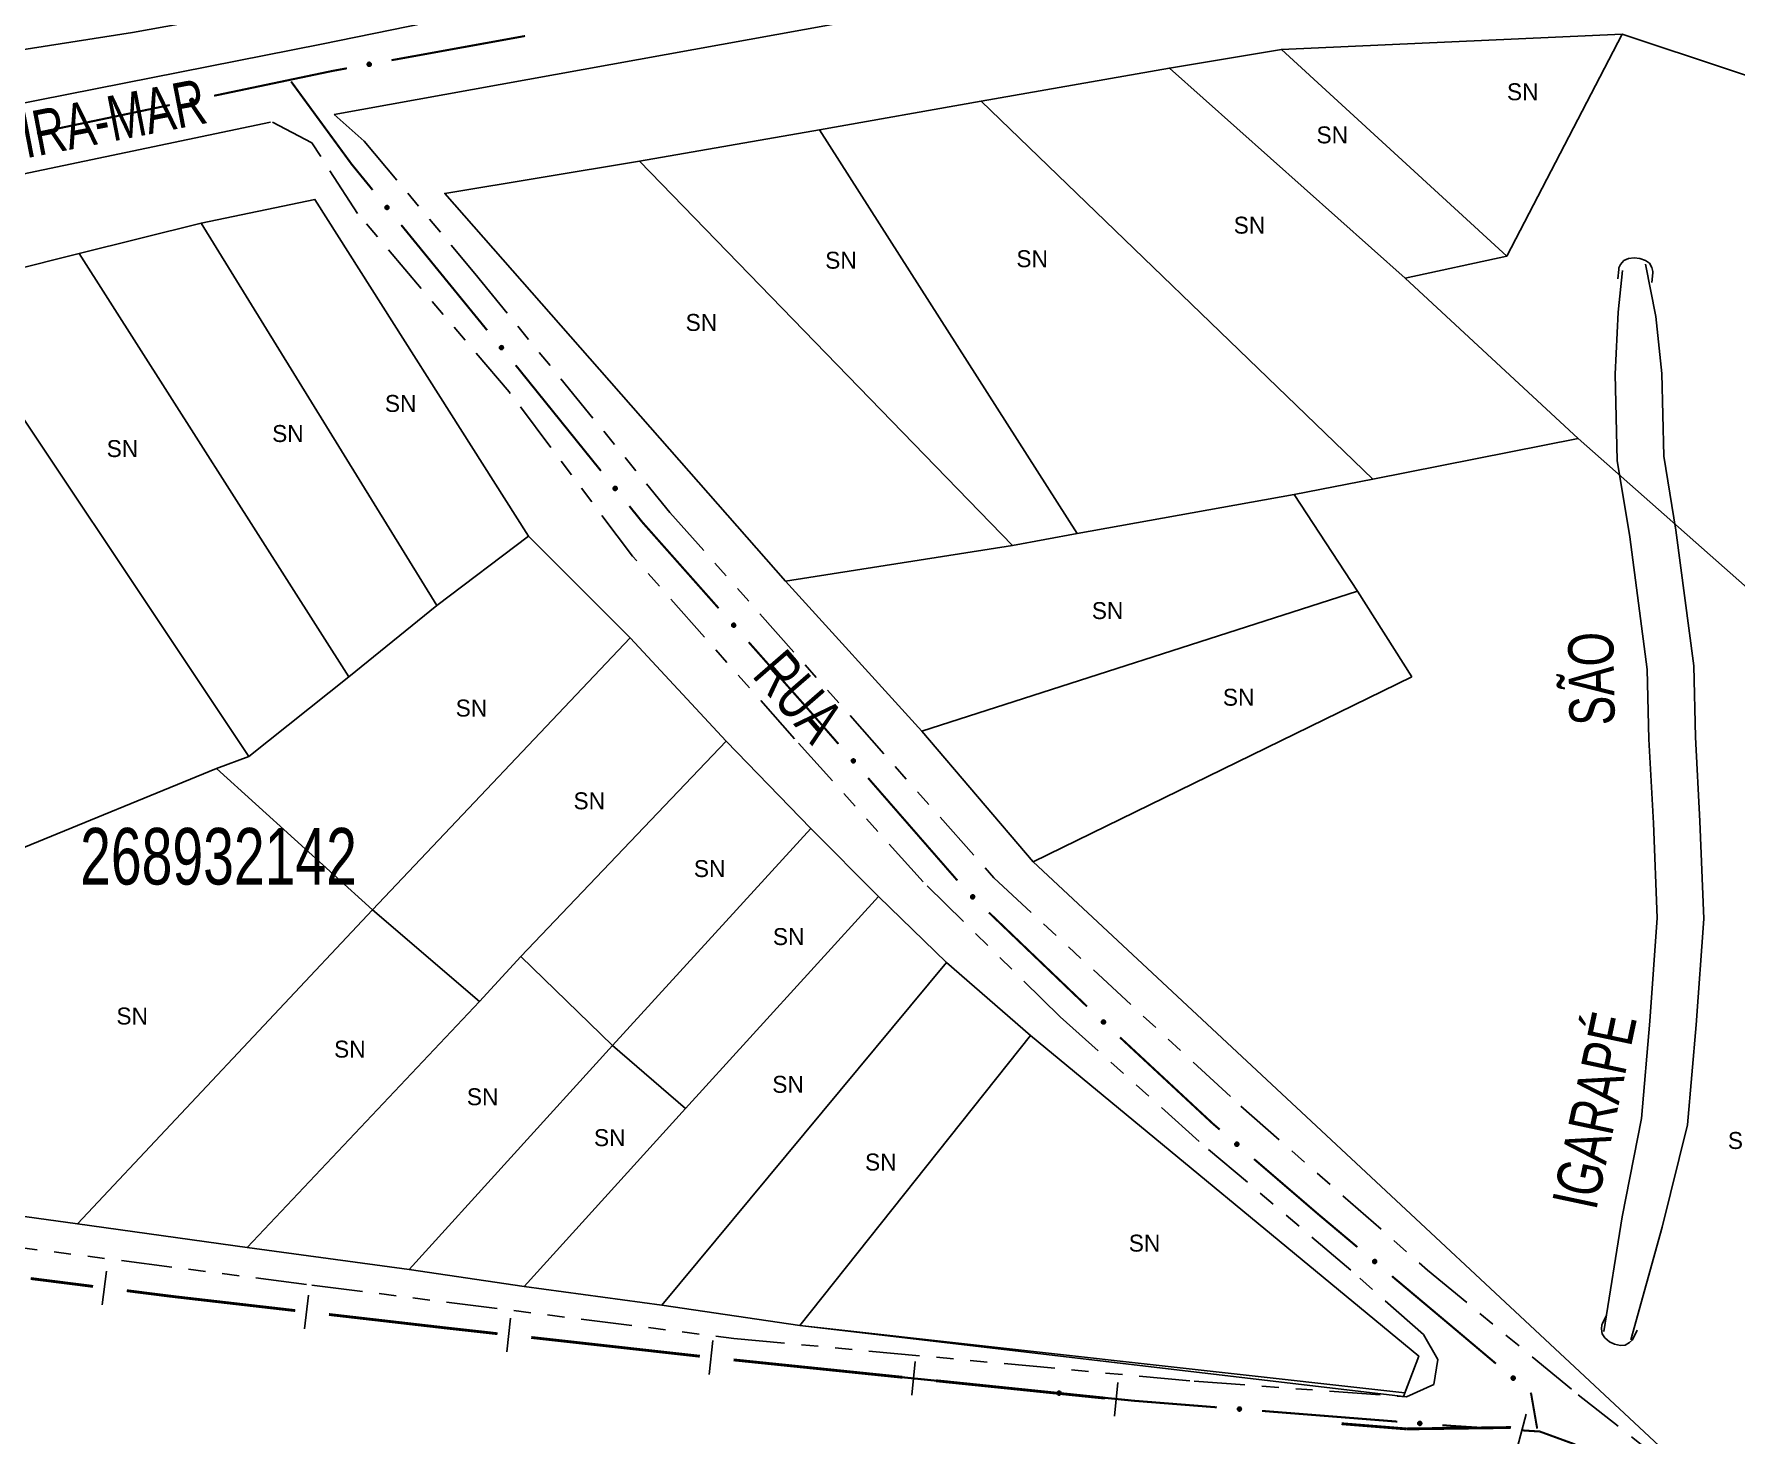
# Model space of a CAD drawing. Extents: x 207981 to 210201, y 4876477 to 4878908.
# Drawn here: x 208353.4 to 208503.9, y 4877420 to 4877543.8 of the extents above; entities that cross this region are included whole.
import ezdxf
from ezdxf.enums import TextEntityAlignment as Align

# ---------------------------------------------------------------- set-up
doc = ezdxf.new("R2010")
doc.units = 0
doc.header["$LTSCALE"] = 1.5
doc.header["$MEASUREMENT"] = 0
doc.linetypes.add('TRACO_25', pattern=[8, 3, -1, 1, -1, 1, -1])
for name, color, linetype in [('CD_MALHA_LOTES', 7, 'CONTINUOUS'), ('CD_TXT_QUADRA', 255, 'CONTINUOUS'), ('HD-CURSO-PERENE', 170, 'CONTINUOUS'), ('HD-TXT-PERENE', 170, 'CONTINUOUS'), ('LM-LIM-SETORES-BAIRROS', 250, 'CONTINUOUS'), ('RU-QUADRA', 210, 'CONTINUOUS'), ('SV-EIXO-RUA-N-PAV', 6, 'CONTINUOUS'), ('SV-EIXO-RUA-PAV', 20, 'CONTINUOUS'), ('SV-PONTE-BUEIRO', 251, 'CONTINUOUS'), ('SV-RUA-NAO-PAV', 7, 'CONTINUOUS'), ('SV-RUA-PAVIM', 7, 'CONTINUOUS'), ('SV-TXT-RUA-N-PAV', 7, 'CONTINUOUS'), ('SV-TXT-RUA-PAV', 7, 'CONTINUOUS'), ('Th_NmrPort', 1, 'CONTINUOUS')]:
    doc.layers.add(name, color=color, linetype=linetype)
doc.styles.add('ARIAL', font='ARIAL.SHX')

# ---------------------------------------------------------------- blocks, each defined once
blk = doc.blocks.new('COD119', base_point=(208492.955786, 4877428.114273))
at = {"layer": 'SV-PONTE-BUEIRO'}
blk.add_lwpolyline([(208491.445786, 4877426.114273), (208491.445786, 4877426.947607), (208491.445786, 4877427.072607), (208491.57162, 4877427.40594), (208491.823286, 4877427.78094), (208492.200786, 4877427.989273), (208492.70412, 4877428.114273), (208493.207453, 4877428.114273), (208493.710786, 4877427.989273), (208494.088286, 4877427.78094), (208494.339953, 4877427.40594), (208494.465786, 4877427.072607), (208494.465786, 4877426.947607), (208494.465786, 4877426.114273)], dxfattribs=at)

msp = doc.modelspace()

# ---------------------------------------------------------------- linework, layer by layer
at = {"layer": 'CD_MALHA_LOTES', "linetype": 'Continuous', "flags": 128}
for points in [[(208362.15, 4877543.97), (208346.86, 4877541.57)], [(208463.72, 4877542.47), (208493.85, 4877543.82)], [(208483.66, 4877524.18), (208493.85, 4877543.82)], [(208493.85, 4877543.82), (208513.26, 4877537.37), (208529.15, 4877530.03), (208541.75, 4877523.73), (208550.59, 4877518.18), (208569.71, 4877500.57)], [(208453.82, 4877540.82), (208463.72, 4877542.47)], [(208483.66, 4877524.18), (208463.72, 4877542.47)], [(208437.18, 4877537.9), (208453.82, 4877540.82)], [(208474.66, 4877522.23), (208453.82, 4877540.82)], [(208422.87, 4877535.35), (208437.18, 4877537.9)], [(208471.81, 4877504.47), (208437.18, 4877537.9)], [(208406.98, 4877532.58), (208422.87, 4877535.35)], [(208445.65, 4877499.67), (208422.87, 4877535.35)], [(208389.74, 4877529.73), (208406.98, 4877532.58)], [(208439.96, 4877498.62), (208406.98, 4877532.58)], [(208419.87, 4877495.47), (208389.74, 4877529.73)], [(208368.22, 4877527.1), (208378.27, 4877529.2)], [(208378.27, 4877529.2), (208397.16, 4877499.45)], [(208357.43, 4877524.41), (208368.22, 4877527.1)], [(208389.06, 4877493.3), (208368.22, 4877527.1)], [(208344.84, 4877521.26), (208357.43, 4877524.41)], [(208381.27, 4877487), (208357.43, 4877524.41)], [(208474.66, 4877522.23), (208483.66, 4877524.18)], [(208489.95, 4877508.07), (208474.66, 4877522.23)], [(208372.42, 4877479.96), (208344.84, 4877521.26)], [(208471.81, 4877504.47), (208489.95, 4877508.07)], [(208536.88, 4877466.62), (208489.95, 4877508.07)], [(208464.84, 4877503.12), (208471.81, 4877504.47)], [(208464.84, 4877503.12), (208445.65, 4877499.67)], [(208470.46, 4877494.57), (208464.84, 4877503.12)], [(208389.06, 4877493.3), (208397.16, 4877499.45)], [(208397.16, 4877499.45), (208406.15, 4877490.45)], [(208439.96, 4877498.62), (208445.65, 4877499.67)], [(208419.87, 4877495.47), (208439.96, 4877498.62)], [(208431.94, 4877482.21), (208419.87, 4877495.47)], [(208431.94, 4877482.21), (208470.46, 4877494.57)], [(208475.26, 4877487), (208470.46, 4877494.57)], [(208381.27, 4877487), (208389.06, 4877493.3)], [(208383.37, 4877466.39), (208406.15, 4877490.45)], [(208406.15, 4877490.45), (208414.62, 4877481.31)], [(208372.42, 4877479.96), (208381.27, 4877487)], [(208441.76, 4877470.66), (208475.26, 4877487)], [(208396.48, 4877462.27), (208414.62, 4877481.31)], [(208414.62, 4877481.31), (208422.12, 4877473.59)], [(208441.76, 4877470.66), (208431.94, 4877482.21)], [(208369.57, 4877478.91), (208372.42, 4877479.96)], [(208369.57, 4877478.91), (208352.03, 4877471.71)], [(208383.37, 4877466.39), (208369.57, 4877478.91)], [(208404.58, 4877454.4), (208422.12, 4877473.59)], [(208422.12, 4877473.59), (208428.11, 4877467.59)], [(208502.85, 4877413.7), (208441.76, 4877470.66)], [(208357.28, 4877438.66), (208383.37, 4877466.39)], [(208392.81, 4877458.3), (208383.37, 4877466.39)], [(208428.11, 4877467.59), (208411.02, 4877448.85)], [(208428.11, 4877467.59), (208434.11, 4877461.74)], [(208396.48, 4877462.27), (208392.81, 4877458.3)], [(208404.58, 4877454.4), (208396.48, 4877462.27)], [(208408.93, 4877431.46), (208434.11, 4877461.74)], [(208434.11, 4877461.74), (208441.53, 4877455.3)], [(208392.81, 4877458.3), (208372.27, 4877436.56)], [(208386.59, 4877434.61), (208404.58, 4877454.4)], [(208411.02, 4877448.85), (208404.58, 4877454.4)], [(208421.14, 4877429.66), (208441.53, 4877455.3)], [(208441.53, 4877455.3), (208475.86, 4877426.96)], [(208396.78, 4877433.11), (208411.02, 4877448.85)], [(208357.28, 4877438.66), (208298.59, 4877446.75)], [(208372.27, 4877436.56), (208357.28, 4877438.66)], [(208386.59, 4877434.61), (208372.27, 4877436.56)], [(208396.78, 4877433.11), (208386.59, 4877434.61)], [(208408.93, 4877431.46), (208396.78, 4877433.11)], [(208421.14, 4877429.66), (208408.93, 4877431.46)], [(208474.623098, 4877423.699984), (208421.14, 4877429.66)], [(208475.86, 4877426.96), (208474.623098, 4877423.699984)]]:
    msp.add_lwpolyline(points, dxfattribs=at)
at = {"layer": 'HD-CURSO-PERENE', "linetype": 'Continuous'}
for points in [[(208494.615714, 4877428.390928, 2.361965), (208497.382261, 4877438.350496, 2.361965), (208499.6301, 4877447.387181, 2.361965), (208500.395667, 4877456.227282, 2.361965), (208501.05735, 4877465.617426, 2.361965), (208500.722988, 4877474.250774, 2.361965), (208500.321922, 4877481.657259, 2.361965), (208500.17868, 4877487.963955, 2.361965), (208498.59477, 4877499.968944, 2.361965), (208497.523726, 4877506.520444, 2.361965), (208497.348781, 4877513.803119, 2.361965), (208496.828952, 4877518.857006, 2.361965), (208495.906769, 4877523.467918, 2.361965)], [(208492.218041, 4877429.128674, 2.361965), (208493.862415, 4877439.272866, 2.361965), (208495.552843, 4877447.958844, 2.361965), (208496.296778, 4877456.549162, 2.361965), (208496.94037, 4877465.682561, 2.361965), (208496.615916, 4877474.060053, 2.361965), (208496.213071, 4877481.499388, 2.361965), (208496.073433, 4877487.647454, 2.361965), (208494.527019, 4877499.368246, 2.361965), (208493.420361, 4877506.137593, 2.361965), (208493.237357, 4877513.755749, 2.361965), (208493.509096, 4877519.225879, 2.361965), (208493.877969, 4877522.914608, 2.361965)]]:
    msp.add_polyline3d(points, dxfattribs=at)
at = {"layer": 'LM-LIM-SETORES-BAIRROS', "const_width": 0.25}
for points in [[(208353.140173, 4877433.81105), (208358.656281, 4877433.113038)], [(208361.632547, 4877432.736419), (208365.600902, 4877432.234261)], [(208365.600902, 4877432.234261), (208365.685624, 4877432.223541)], [(208365.685624, 4877432.223541), (208376.528605, 4877430.975219)], [(208379.508919, 4877430.632104), (208389.443299, 4877429.488386)], [(208389.443299, 4877429.488386), (208389.893769, 4877429.436526)], [(208389.893769, 4877429.436526), (208394.412392, 4877428.933334)], [(208397.393962, 4877428.601308), (208412.301811, 4877426.941178)], [(208415.284338, 4877426.618078), (208430.205484, 4877425.082042)], [(208433.189713, 4877424.774834), (208448.110859, 4877423.238798)], [(208469.036579, 4877420.975715), (208474.020656, 4877420.576997)], [(208474.020656, 4877420.576997), (208474.785072, 4877420.515846)], [(208474.785072, 4877420.515846), (208483.017462, 4877420.627102)], [(208483.017462, 4877420.627102), (208483.979885, 4877420.640101)], [(208483.979885, 4877420.640101), (208484.016109, 4877420.630441)]]:
    msp.add_lwpolyline(points, dxfattribs=at)
at = {"layer": 'LM-LIM-SETORES-BAIRROS'}
for points in [[(208359.460061, 4877431.499365), (208359.836679, 4877434.475631)], [(208377.350485, 4877429.37069), (208377.6936, 4877432.351004)], [(208395.240236, 4877427.331874), (208395.572262, 4877430.313444)], [(208413.129655, 4877425.339718), (208413.461681, 4877428.321287)], [(208431.046623, 4877423.487525), (208431.35383, 4877426.471754)], [(208448.951998, 4877421.644281), (208449.259205, 4877424.62851)], [(208484.595849, 4877418.923426), (208485.368838, 4877421.822131)]]:
    msp.add_lwpolyline(points, dxfattribs=at)
at = {"layer": 'RU-QUADRA', "linetype": 'Continuous', "flags": 128}
msp.add_lwpolyline([(208404.2, 4877551.09), (208351.43, 4877596.36), (208342.29, 4877591.27), (208332.02, 4877585.42), (208321.08, 4877579.57), (208308.49, 4877573.73), (208299.49, 4877569.08), (208289.07, 4877564.06), (208276.78, 4877558.36), (208265.54, 4877552.21), (208254.14, 4877546.07), (208230.91, 4877534.08), (208251.29, 4877515.49), (208270.93, 4877526.88), (208287.12, 4877531.23), (208302.11, 4877533.93), (208323.1, 4877537.52), (208335.77, 4877539.62), (208346.86, 4877541.57), (208362.15, 4877543.97), (208377.52, 4877546.74), (208391.01, 4877548.92)], close=True, dxfattribs=at)
for points in [[(208502.85, 4877413.7), (208441.76, 4877470.66), (208431.94, 4877482.21), (208419.87, 4877495.47), (208389.74, 4877529.73), (208406.98, 4877532.58), (208422.87, 4877535.35), (208437.18, 4877537.9), (208453.82, 4877540.82), (208463.72, 4877542.47), (208493.85, 4877543.82), (208513.26, 4877537.37), (208529.15, 4877530.03), (208541.75, 4877523.73), (208550.59, 4877518.18), (208569.71, 4877500.57), (208583.35, 4877488.35), (208600.74, 4877472.61), (208611.38, 4877462.64), (208624.65, 4877450.65), (208644.59, 4877432.74), (208655.68, 4877422.24), (208661.75, 4877416.84)], [(208344.84, 4877521.26), (208357.43, 4877524.41), (208368.22, 4877527.1), (208378.27, 4877529.2), (208397.16, 4877499.45), (208406.15, 4877490.45), (208414.62, 4877481.31), (208422.12, 4877473.59), (208428.11, 4877467.59), (208434.11, 4877461.74), (208441.53, 4877455.3), (208475.86, 4877426.96), (208474.51, 4877423.37), (208421.14, 4877429.66), (208408.93, 4877431.46), (208396.78, 4877433.11), (208386.59, 4877434.61), (208372.27, 4877436.56), (208357.28, 4877438.66), (208298.59, 4877446.75)]]:
    msp.add_lwpolyline(points, dxfattribs=at)
at = {"layer": 'SV-EIXO-RUA-N-PAV', "const_width": 0.18}
for points in [[(208376.159428, 4877539.627154), (208381.477078, 4877532.366121)], [(208381.477078, 4877532.366121), (208381.511797, 4877532.318714)], [(208381.511797, 4877532.318714), (208383.371767, 4877530.04025)], [(208385.901273, 4877526.941605), (208393.489791, 4877517.64567)], [(208396.019297, 4877514.547026), (208396.068571, 4877514.486665)], [(208396.068571, 4877514.486665), (208403.555868, 4877505.208928)], [(208406.067945, 4877502.096137), (208406.695964, 4877501.317939)], [(208406.695964, 4877501.317939), (208407.228765, 4877500.657729)], [(208407.228765, 4877500.657729), (208413.964526, 4877493.062674)], [(208416.61859, 4877490.070026), (208421.926718, 4877484.084729)], [(208421.926718, 4877484.084729), (208421.967499, 4877484.038745)], [(208421.967499, 4877484.038745), (208424.554667, 4877481.069126)], [(208427.182209, 4877478.053165), (208435.064835, 4877469.005281)], [(208437.869122, 4877466.15795), (208446.536818, 4877457.859091)], [(208449.45572, 4877455.124258), (208457.513072, 4877447.635661)], [(208457.513072, 4877447.635661), (208457.631597, 4877447.525502)], [(208457.631597, 4877447.525502), (208458.267421, 4877446.979345)], [(208461.3017, 4877444.372978), (208466.611688, 4877439.811834)], [(208466.611688, 4877439.811834), (208467.0935, 4877439.39797)], [(208467.0935, 4877439.39797), (208470.436207, 4877436.591166)], [(208473.499509, 4877434.018973), (208478.860289, 4877429.517635)], [(208478.860289, 4877429.517635), (208478.860541, 4877429.517423)], [(208478.860541, 4877429.517423), (208482.682901, 4877426.294649)], [(208430.14162, 4877425.088616), (208442.080321, 4877423.877248)], [(208446.059888, 4877423.473459), (208450.039455, 4877423.069669)], [(208450.039455, 4877423.069669), (208450.666994, 4877423.005997)], [(208450.666994, 4877423.005997), (208458.013275, 4877422.424752)], [(208485.74099, 4877423.71626), (208485.793376, 4877423.672091)], [(208485.793376, 4877423.672091), (208486.295659, 4877420.783964)], [(208462.000813, 4877422.109254), (208473.963428, 4877421.162761)], [(208477.950966, 4877420.847264), (208478.782657, 4877420.781461)], [(208478.782657, 4877420.781461), (208480.944015, 4877420.64423)], [(208480.944015, 4877420.64423), (208481.530416, 4877420.607)], [(208484.908264, 4877420.392533), (208485.906254, 4877420.329168)], [(208485.906254, 4877420.329168), (208486.568533, 4877420.287119)], [(208486.295659, 4877420.783964), (208486.337128, 4877420.545519)], [(208486.568533, 4877420.287119), (208489.702285, 4877419.142094)]]:
    msp.add_lwpolyline(points, dxfattribs=at)
at = {"layer": 'SV-EIXO-RUA-N-PAV'}
for points in [[(208384.630935, 4877528.671843), (208384.67966, 4877528.667613), (208384.720672, 4877528.654013), (208384.751613, 4877528.632825), (208384.774073, 4877528.606972), (208384.794071, 4877528.577936), (208384.807775, 4877528.544212), (208384.814694, 4877528.503414), (208384.810793, 4877528.454507), (208384.7941, 4877528.41341), (208384.77495, 4877528.381964), (208384.749341, 4877528.356992), (208384.720808, 4877528.338037), (208384.685308, 4877528.324961), (208384.643894, 4877528.318353), (208384.594811, 4877528.323466), (208384.554695, 4877528.337075), (208384.525306, 4877528.358355), (208384.500364, 4877528.384259), (208384.480302, 4877528.414148), (208384.467041, 4877528.447329), (208384.460463, 4877528.489038), (208384.466152, 4877528.537416), (208384.479268, 4877528.577581), (208384.500129, 4877528.607262), (208384.526186, 4877528.631243), (208384.555065, 4877528.651656), (208384.588391, 4877528.666842), (208384.630935, 4877528.671843)], [(208394.748959, 4877516.277264), (208394.797684, 4877516.273033), (208394.838696, 4877516.259434), (208394.869637, 4877516.238246), (208394.892097, 4877516.212393), (208394.912095, 4877516.183356), (208394.925799, 4877516.149633), (208394.932718, 4877516.108835), (208394.928817, 4877516.059927), (208394.912124, 4877516.018831), (208394.892974, 4877515.987385), (208394.867365, 4877515.962413), (208394.838832, 4877515.943458), (208394.803331, 4877515.930382), (208394.761918, 4877515.923774), (208394.712834, 4877515.928887), (208394.672719, 4877515.942495), (208394.64333, 4877515.963775), (208394.618388, 4877515.98968), (208394.598326, 4877516.019569), (208394.585065, 4877516.05275), (208394.578487, 4877516.094458), (208394.584175, 4877516.142837), (208394.597292, 4877516.183002), (208394.618153, 4877516.212683), (208394.644209, 4877516.236664), (208394.673089, 4877516.257076), (208394.706415, 4877516.272263), (208394.748959, 4877516.277264)], [(208404.807337, 4877503.833477), (208404.856037, 4877503.828973), (208404.896972, 4877503.815143), (208404.927794, 4877503.793782), (208404.950108, 4877503.767803), (208404.969943, 4877503.738655), (208404.983457, 4877503.704855), (208404.990147, 4877503.664019), (208404.985972, 4877503.615134), (208404.969049, 4877503.574132), (208404.949723, 4877503.542794), (208404.923974, 4877503.517966), (208404.895335, 4877503.499172), (208404.859762, 4877503.486295), (208404.818312, 4877503.47992), (208404.769258, 4877503.485308), (208404.729219, 4877503.499141), (208404.69995, 4877503.520586), (208404.675154, 4877503.54663), (208404.65526, 4877503.576631), (208404.642185, 4877503.609886), (208404.635842, 4877503.651631), (208404.641801, 4877503.699977), (208404.655143, 4877503.740067), (208404.67617, 4877503.769631), (208404.702361, 4877503.793465), (208404.731354, 4877503.813715), (208404.764765, 4877503.828715), (208404.807337, 4877503.833477)], [(208415.278581, 4877491.746886), (208415.327439, 4877491.744651), (208415.368972, 4877491.732739), (208415.400753, 4877491.712834), (208415.424251, 4877491.687921), (208415.44542, 4877491.659726), (208415.460491, 4877491.626591), (208415.469072, 4877491.58611), (208415.467173, 4877491.537084), (208415.452174, 4877491.495339), (208415.434326, 4877491.463137), (208415.409759, 4877491.437139), (208415.382025, 4877491.417034), (208415.347089, 4877491.402517), (208415.30598, 4877491.394222), (208415.256728, 4877491.397324), (208415.21609, 4877491.409281), (208415.185856, 4877491.429342), (208415.159875, 4877491.454205), (208415.138609, 4877491.483249), (208415.124002, 4877491.51586), (208415.115725, 4877491.557265), (208415.119431, 4877491.605836), (208415.130894, 4877491.646503), (208415.150525, 4877491.677012), (208415.175579, 4877491.702038), (208415.2036, 4877491.723614), (208415.236277, 4877491.74015), (208415.278581, 4877491.746886)], [(208425.857056, 4877479.741789), (208425.905892, 4877479.739123), (208425.947318, 4877479.726845), (208425.978923, 4877479.70666), (208426.0022, 4877479.68154), (208426.023119, 4877479.65316), (208426.037897, 4877479.619893), (208426.04612, 4877479.579338), (208426.043789, 4877479.53033), (208426.028422, 4877479.488719), (208426.01029, 4877479.456676), (208425.985495, 4877479.430896), (208425.957584, 4877479.411036), (208425.922521, 4877479.396829), (208425.881341, 4877479.388896), (208425.832118, 4877479.392433), (208425.791587, 4877479.404749), (208425.761531, 4877479.425075), (208425.735771, 4877479.450167), (208425.714762, 4877479.479397), (208425.700444, 4877479.512136), (208425.692532, 4877479.553613), (208425.696667, 4877479.602149), (208425.708488, 4877479.642714), (208425.728388, 4877479.673048), (208425.753662, 4877479.697852), (208425.781872, 4877479.71918), (208425.814694, 4877479.735427), (208425.857056, 4877479.741789)], [(208436.396853, 4877467.71997), (208436.44573, 4877467.721726), (208436.488096, 4877467.71324), (208436.521395, 4877467.695992), (208436.546846, 4877467.673078), (208436.570243, 4877467.646703), (208436.587965, 4877467.614907), (208436.599818, 4877467.575261), (208436.601923, 4877467.526243), (208436.590378, 4877467.483414), (208436.575215, 4877467.449864), (208436.55285, 4877467.421949), (208436.526847, 4877467.39965), (208436.493211, 4877467.382333), (208436.452915, 4877467.370713), (208436.403575, 4877467.369789), (208436.362097, 4877467.378393), (208436.330327, 4877467.395922), (208436.302406, 4877467.418584), (208436.278843, 4877467.445797), (208436.261626, 4877467.477109), (208436.25, 4877467.517701), (208436.249733, 4877467.566412), (208436.257842, 4877467.607879), (208436.27492, 4877467.639887), (208436.297851, 4877467.666873), (208436.324019, 4877467.690661), (208436.355239, 4877467.709807), (208436.396853, 4877467.71997)], [(208447.960444, 4877456.664269), (208448.00929, 4877456.666749), (208448.051777, 4877456.658893), (208448.085328, 4877456.64214), (208448.111116, 4877456.619606), (208448.134901, 4877456.593582), (208448.153093, 4877456.562052), (208448.165533, 4877456.522586), (208448.168365, 4877456.473604), (208448.157457, 4877456.430609), (208448.142793, 4877456.396838), (208448.120844, 4877456.368595), (208448.095175, 4877456.345912), (208448.061799, 4877456.328098), (208448.021681, 4877456.315882), (208447.972359, 4877456.314226), (208447.930758, 4877456.322214), (208447.898732, 4877456.339269), (208447.870478, 4877456.361515), (208447.846513, 4877456.388376), (208447.828834, 4877456.419428), (208447.816607, 4877456.459844), (208447.815618, 4877456.508546), (208447.823111, 4877456.550128), (208447.839713, 4877456.582386), (208447.86224, 4877456.609709), (208447.888052, 4877456.633883), (208447.918985, 4877456.65349), (208447.960444, 4877456.664269)], [(208459.747296, 4877445.853286), (208459.796007, 4877445.857677), (208459.83877, 4877445.851489), (208459.87295, 4877445.836063), (208459.8996, 4877445.814556), (208459.924386, 4877445.789482), (208459.943798, 4877445.758688), (208459.957773, 4877445.719739), (208459.96252, 4877445.670906), (208459.953303, 4877445.627517), (208459.939972, 4877445.593197), (208459.919145, 4877445.564117), (208459.894384, 4877445.540446), (208459.861731, 4877445.52134), (208459.822121, 4877445.507563), (208459.772902, 4877445.503978), (208459.73102, 4877445.510332), (208459.698351, 4877445.526121), (208459.669248, 4877445.547244), (208459.64425, 4877445.573146), (208459.625369, 4877445.603483), (208459.61157, 4877445.643389), (208459.608676, 4877445.692015), (208459.614536, 4877445.733859), (208459.629862, 4877445.766741), (208459.651303, 4877445.794925), (208459.676149, 4877445.820091), (208459.706291, 4877445.840893), (208459.747296, 4877445.853286)], [(208471.928611, 4877435.481766), (208471.97727, 4877435.486702), (208472.020099, 4877435.480994), (208472.05445, 4877435.465952), (208472.08134, 4877435.444744), (208472.106405, 4877435.41995), (208472.126161, 4877435.389376), (208472.140572, 4877435.350586), (208472.145866, 4877435.301809), (208472.137135, 4877435.258319), (208472.12419, 4877435.223852), (208472.10369, 4877435.19454), (208472.079196, 4877435.170594), (208472.046759, 4877435.151123), (208472.007306, 4877435.136903), (208471.95813, 4877435.132767), (208471.91618, 4877435.13865), (208471.883336, 4877435.154072), (208471.853998, 4877435.174868), (208471.828712, 4877435.200488), (208471.809492, 4877435.230611), (208471.795246, 4877435.27036), (208471.791807, 4877435.31895), (208471.797197, 4877435.360857), (208471.812154, 4877435.393909), (208471.833278, 4877435.422332), (208471.857841, 4877435.447775), (208471.887747, 4877435.468913), (208471.928611, 4877435.481766)], [(208484.173056, 4877425.18223), (208484.221724, 4877425.187067), (208484.264542, 4877425.181273), (208484.298863, 4877425.166161), (208484.325709, 4877425.144899), (208484.350725, 4877425.120054), (208484.370419, 4877425.08944), (208484.384751, 4877425.050621), (208484.389946, 4877425.001834), (208484.381127, 4877424.958361), (208484.368112, 4877424.923921), (208484.347553, 4877424.89465), (208484.32301, 4877424.870754), (208484.290534, 4877424.851348), (208484.251053, 4877424.837208), (208484.201869, 4877424.833171), (208484.159931, 4877424.83914), (208484.127118, 4877424.854628), (208484.097822, 4877424.875483), (208484.072587, 4877424.901154), (208484.053429, 4877424.931317), (208484.039263, 4877424.971094), (208484.035922, 4877425.019691), (208484.041398, 4877425.061587), (208484.056421, 4877425.094609), (208484.077602, 4877425.122989), (208484.102217, 4877425.148382), (208484.132166, 4877425.16946), (208484.173056, 4877425.18223)], [(208443.93827, 4877423.799376), (208443.975727, 4877423.830825), (208444.014349, 4877423.850195), (208444.051212, 4877423.857079), (208444.085374, 4877423.854669), (208444.120044, 4877423.848266), (208444.153575, 4877423.834099), (208444.187308, 4877423.810131), (208444.21912, 4877423.772779), (208444.236363, 4877423.73191), (208444.245045, 4877423.69613), (208444.244582, 4877423.660364), (208444.237798, 4877423.626788), (208444.22193, 4877423.592444), (208444.197308, 4877423.558496), (208444.158974, 4877423.527417), (208444.12098, 4877423.508687), (208444.085149, 4877423.502965), (208444.049195, 4877423.503658), (208444.013877, 4877423.510618), (208443.981043, 4877423.524715), (208443.946907, 4877423.549568), (208443.916733, 4877423.587809), (208443.89762, 4877423.625491), (208443.891396, 4877423.661232), (208443.892875, 4877423.696613), (208443.898874, 4877423.731466), (208443.911712, 4877423.765765), (208443.93827, 4877423.799376)], [(208459.872494, 4877422.388074), (208459.909244, 4877422.420346), (208459.947427, 4877422.440567), (208459.984129, 4877422.448266), (208460.018335, 4877422.446613), (208460.053139, 4877422.44098), (208460.086976, 4877422.427559), (208460.121232, 4877422.404345), (208460.153864, 4877422.367707), (208460.172008, 4877422.32723), (208460.181481, 4877422.291652), (208460.181811, 4877422.255885), (208460.175773, 4877422.222166), (208460.16067, 4877422.187479), (208460.136805, 4877422.152994), (208460.09917, 4877422.121073), (208460.0616, 4877422.101505), (208460.025905, 4877422.09499), (208459.989945, 4877422.094886), (208459.954481, 4877422.101063), (208459.921342, 4877422.114428), (208459.886664, 4877422.138518), (208459.85565, 4877422.176082), (208459.835706, 4877422.213331), (208459.828692, 4877422.248925), (208459.829387, 4877422.28433), (208459.834612, 4877422.319307), (208459.846686, 4877422.353883), (208459.872494, 4877422.388074)], [(208475.822647, 4877421.126083), (208475.859397, 4877421.158355), (208475.89758, 4877421.178576), (208475.934282, 4877421.186275), (208475.968488, 4877421.184622), (208476.003292, 4877421.178989), (208476.037129, 4877421.165569), (208476.071385, 4877421.142354), (208476.104017, 4877421.105716), (208476.122161, 4877421.065239), (208476.131634, 4877421.029661), (208476.131964, 4877420.993894), (208476.125926, 4877420.960175), (208476.110823, 4877420.925488), (208476.086958, 4877420.891003), (208476.049323, 4877420.859082), (208476.011753, 4877420.839514), (208475.976058, 4877420.832999), (208475.940098, 4877420.832895), (208475.904634, 4877420.839072), (208475.871495, 4877420.852437), (208475.836817, 4877420.876528), (208475.805803, 4877420.914091), (208475.785859, 4877420.95134), (208475.778845, 4877420.986934), (208475.77954, 4877421.02234), (208475.784765, 4877421.057316), (208475.796839, 4877421.091892), (208475.822647, 4877421.126083)]]:
    msp.add_lwpolyline(points, close=True, dxfattribs=at)
for points in [[(208384.460463, 4877528.489038), (208384.643894, 4877528.318353)], [(208384.466152, 4877528.537416), (208384.685308, 4877528.324961)], [(208384.466921, 4877528.51122), (208384.662279, 4877528.323692)], [(208384.467041, 4877528.447329), (208384.594811, 4877528.323466)], [(208384.469078, 4877528.465422), (208384.614087, 4877528.326626)], [(208384.473306, 4877528.555184), (208384.699254, 4877528.3345)], [(208384.476909, 4877528.427778), (208384.570317, 4877528.334931)], [(208384.479268, 4877528.577581), (208384.720808, 4877528.338037)], [(208384.480302, 4877528.414148), (208384.554695, 4877528.337075)], [(208384.491297, 4877528.589247), (208384.732778, 4877528.349536)], [(208384.500129, 4877528.607262), (208384.749341, 4877528.356992)], [(208384.514466, 4877528.616967), (208384.75901, 4877528.369188)], [(208384.526186, 4877528.631243), (208384.77495, 4877528.381964)], [(208384.543869, 4877528.639208), (208384.782761, 4877528.402668)], [(208384.555065, 4877528.651656), (208384.7941, 4877528.41341)], [(208384.57461, 4877528.655495), (208384.799889, 4877528.437788)], [(208384.588391, 4877528.666842), (208384.810793, 4877528.454507)], [(208384.608802, 4877528.667554), (208384.809057, 4877528.480501)], [(208384.630935, 4877528.671843), (208384.814694, 4877528.503414)], [(208384.657383, 4877528.66846), (208384.806231, 4877528.529276)], [(208384.67966, 4877528.667613), (208384.807775, 4877528.544212)], [(208384.703073, 4877528.659961), (208384.794561, 4877528.567308)], [(208384.720672, 4877528.654013), (208384.794071, 4877528.577936)], [(208394.578487, 4877516.094458), (208394.761918, 4877515.923774)], [(208394.584175, 4877516.142837), (208394.803331, 4877515.930382)], [(208394.584944, 4877516.116641), (208394.780303, 4877515.929113)], [(208394.585065, 4877516.05275), (208394.712834, 4877515.928887)], [(208394.587102, 4877516.070843), (208394.732111, 4877515.932047)], [(208394.59133, 4877516.160605), (208394.817278, 4877515.93992)], [(208394.594932, 4877516.033199), (208394.688341, 4877515.940352)], [(208394.597292, 4877516.183002), (208394.838832, 4877515.943458)], [(208394.598326, 4877516.019569), (208394.672719, 4877515.942495)], [(208394.609321, 4877516.194668), (208394.850801, 4877515.954956)], [(208394.618153, 4877516.212683), (208394.867365, 4877515.962413)], [(208394.63249, 4877516.222388), (208394.877033, 4877515.974609)], [(208394.644209, 4877516.236664), (208394.892974, 4877515.987385)], [(208394.661893, 4877516.244629), (208394.900784, 4877516.008089)], [(208394.673089, 4877516.257076), (208394.912124, 4877516.018831)], [(208394.692633, 4877516.260916), (208394.917913, 4877516.043209)], [(208394.706415, 4877516.272263), (208394.928817, 4877516.059927)], [(208394.726825, 4877516.272975), (208394.927081, 4877516.085922)], [(208394.748959, 4877516.277264), (208394.932718, 4877516.108835)], [(208394.775406, 4877516.273881), (208394.924255, 4877516.134697)], [(208394.797684, 4877516.273033), (208394.925799, 4877516.149633)], [(208394.821096, 4877516.265382), (208394.912585, 4877516.172729)], [(208394.838696, 4877516.259434), (208394.912095, 4877516.183356)], [(208404.635842, 4877503.651631), (208404.818312, 4877503.47992)], [(208404.641801, 4877503.699977), (208404.859762, 4877503.486295)], [(208404.642185, 4877503.609886), (208404.769258, 4877503.485308)], [(208404.642423, 4877503.673776), (208404.836727, 4877503.485155)], [(208404.644323, 4877503.627967), (208404.788551, 4877503.488359)], [(208404.649055, 4877503.717704), (208404.873762, 4877503.495755)], [(208404.651943, 4877503.59028), (208404.744828, 4877503.49691)], [(208404.655143, 4877503.740067), (208404.895335, 4877503.499172)], [(208404.65526, 4877503.576631), (208404.729219, 4877503.499141)], [(208404.667237, 4877503.751665), (208404.907369, 4877503.510602)], [(208404.67617, 4877503.769631), (208404.923974, 4877503.517966)], [(208404.690561, 4877503.779255), (208404.933711, 4877503.530107)], [(208404.702361, 4877503.793465), (208404.949723, 4877503.542794)], [(208404.720089, 4877503.801331), (208404.957649, 4877503.563454)], [(208404.731354, 4877503.813715), (208404.969049, 4877503.574132)], [(208404.75092, 4877503.817445), (208404.974974, 4877503.598477)], [(208404.764765, 4877503.828715), (208404.985972, 4877503.615134)], [(208404.785179, 4877503.829312), (208404.984382, 4877503.641138)], [(208404.807337, 4877503.833477), (208404.990147, 4877503.664019)], [(208404.833765, 4877503.829945), (208404.98183, 4877503.689928)], [(208404.856037, 4877503.828973), (208404.983457, 4877503.704855)], [(208404.879406, 4877503.82119), (208404.970373, 4877503.728025)], [(208404.896972, 4877503.815143), (208404.969943, 4877503.738655)], [(208415.115725, 4877491.557265), (208415.30598, 4877491.394222)], [(208415.119431, 4877491.605836), (208415.347089, 4877491.402517)], [(208415.12127, 4877491.579692), (208415.324132, 4877491.400307)], [(208415.124002, 4877491.51586), (208415.256728, 4877491.397324)], [(208415.125298, 4877491.534021), (208415.275859, 4877491.401269)], [(208415.125853, 4877491.623881), (208415.360634, 4877491.412618)], [(208415.130894, 4877491.646503), (208415.382025, 4877491.417034)], [(208415.134661, 4877491.496729), (208415.231786, 4877491.407778)], [(208415.138609, 4877491.483249), (208415.21609, 4877491.409281)], [(208415.142437, 4877491.658651), (208415.393514, 4877491.429011)], [(208415.150525, 4877491.677012), (208415.409759, 4877491.437139)], [(208415.164453, 4877491.687295), (208415.418921, 4877491.44972)], [(208415.175579, 4877491.702038), (208415.434326, 4877491.463137)], [(208415.192922, 4877491.710719), (208415.441284, 4877491.484143)], [(208415.2036, 4877491.723614), (208415.452174, 4877491.495339)], [(208415.222971, 4877491.72825), (208415.456962, 4877491.519933)], [(208415.236277, 4877491.74015), (208415.467173, 4877491.537084)], [(208415.256642, 4877491.741696), (208415.464376, 4877491.562986)], [(208415.278581, 4877491.746886), (208415.469072, 4877491.58611)], [(208415.305145, 4877491.744587), (208415.459559, 4877491.611604)], [(208415.327439, 4877491.744651), (208415.460491, 4877491.626591)], [(208415.351144, 4877491.737963), (208415.446343, 4877491.649127)], [(208415.368972, 4877491.732739), (208415.44542, 4877491.659726)], [(208425.692532, 4877479.553613), (208425.881341, 4877479.388896)], [(208425.696667, 4877479.602149), (208425.922521, 4877479.396829)], [(208425.698275, 4877479.575991), (208425.899545, 4877479.394822)], [(208425.700444, 4877479.512136), (208425.832118, 4877479.392433)], [(208425.7019, 4877479.530285), (208425.851283, 4877479.396209)], [(208425.703248, 4877479.620137), (208425.936155, 4877479.406809)], [(208425.708488, 4877479.642714), (208425.957584, 4877479.411036)], [(208425.710933, 4877479.492912), (208425.80727, 4877479.403107)], [(208425.714762, 4877479.479397), (208425.791587, 4877479.404749)], [(208425.720138, 4877479.654759), (208425.969179, 4877479.422912)], [(208425.728388, 4877479.673048), (208425.985495, 4877479.430896)], [(208425.742406, 4877479.683208), (208425.994767, 4877479.443395)], [(208425.753662, 4877479.697852), (208426.01029, 4877479.456676)], [(208425.771081, 4877479.70638), (208426.017433, 4877479.47762)], [(208425.781872, 4877479.71918), (208426.028422, 4877479.488719)], [(208425.801284, 4877479.723644), (208426.033427, 4877479.51327)], [(208425.814694, 4877479.735427), (208426.043789, 4877479.53033)], [(208425.835072, 4877479.736793), (208426.041221, 4877479.556256)], [(208425.857056, 4877479.741789), (208426.04612, 4877479.579338)], [(208425.883598, 4877479.739256), (208426.036833, 4877479.604915)], [(208425.905892, 4877479.739123), (208426.037897, 4877479.619893)], [(208425.929537, 4877479.732226), (208426.023949, 4877479.642553)], [(208425.947318, 4877479.726845), (208426.023119, 4877479.65316)], [(208436.249733, 4877467.566412), (208436.493211, 4877467.382333)], [(208436.25, 4877467.517701), (208436.452915, 4877467.370713)], [(208436.253698, 4877467.540506), (208436.47051, 4877467.378259)], [(208436.254663, 4877467.584921), (208436.505887, 4877467.393504)], [(208436.257842, 4877467.607879), (208436.526847, 4877467.39965)], [(208436.261436, 4877467.495315), (208436.42232, 4877467.375281)], [(208436.261626, 4877467.477109), (208436.403575, 4877467.369789)], [(208436.268356, 4877467.620927), (208436.537322, 4877467.412524)], [(208436.273809, 4877467.458911), (208436.377863, 4877467.378175)], [(208436.27492, 4877467.639887), (208436.55285, 4877467.421949)], [(208436.278843, 4877467.445797), (208436.362097, 4877467.378393)], [(208436.287963, 4877467.651271), (208436.560955, 4877467.435235)], [(208436.297851, 4877467.666873), (208436.575215, 4877467.449864)], [(208436.314428, 4877467.676939), (208436.580437, 4877467.471367)], [(208436.324019, 4877467.690661), (208436.590378, 4877467.483414)], [(208436.342948, 4877467.696861), (208436.593145, 4877467.508317)], [(208436.355239, 4877467.709807), (208436.601923, 4877467.526243)], [(208436.37541, 4877467.713008), (208436.597024, 4877467.55183)], [(208436.396853, 4877467.71997), (208436.599818, 4877467.575261)], [(208436.423516, 4877467.719844), (208436.588259, 4877467.599894)], [(208436.44573, 4877467.721726), (208436.587965, 4877467.614907)], [(208436.469902, 4877467.716993), (208436.572028, 4877467.636215)], [(208436.488096, 4877467.71324), (208436.570243, 4877467.646703)], [(208447.815618, 4877456.508546), (208448.061799, 4877456.328098)], [(208447.816607, 4877456.459844), (208448.021681, 4877456.315882)], [(208447.819967, 4877456.482701), (208448.039162, 4877456.323687)], [(208447.820272, 4877456.527126), (208448.074308, 4877456.339456)], [(208447.823111, 4877456.550128), (208448.095175, 4877456.345912)], [(208447.828374, 4877456.43763), (208447.991021, 4877456.319995)], [(208447.828834, 4877456.419428), (208447.972359, 4877456.314226)], [(208447.83343, 4877456.563331), (208448.105457, 4877456.35894)], [(208447.839713, 4877456.582386), (208448.120844, 4877456.368595)], [(208447.841285, 4877456.401413), (208447.946526, 4877456.322229)], [(208447.846513, 4877456.388376), (208447.930758, 4877456.322214)], [(208447.852585, 4877456.593962), (208448.128752, 4877456.381999)], [(208447.86224, 4877456.609709), (208448.142793, 4877456.396838)], [(208447.878666, 4877456.62002), (208448.147695, 4877456.418416)], [(208447.888052, 4877456.633883), (208448.157457, 4877456.430609)], [(208447.906887, 4877456.640363), (208448.159853, 4877456.45555)], [(208447.918985, 4877456.65349), (208448.168365, 4877456.473604)], [(208447.939106, 4877456.656989), (208448.163087, 4877456.499116)], [(208447.960444, 4877456.664269), (208448.165533, 4877456.522586)], [(208447.987106, 4877456.664539), (208448.15361, 4877456.547045)], [(208448.00929, 4877456.666749), (208448.153093, 4877456.562052)], [(208448.033529, 4877456.662375), (208448.136842, 4877456.583121)], [(208448.051777, 4877456.658893), (208448.134901, 4877456.593582)], [(208459.608676, 4877445.692015), (208459.861731, 4877445.52134)], [(208459.61157, 4877445.643389), (208459.822121, 4877445.507563)], [(208459.612599, 4877445.710763), (208459.873786, 4877445.533179)], [(208459.614032, 4877445.66636), (208459.839283, 4877445.516047)], [(208459.614536, 4877445.733859), (208459.894384, 4877445.540446)], [(208459.624197, 4877445.621652), (208459.791324, 4877445.510474)], [(208459.62433, 4877445.747455), (208459.904148, 4877445.553868)], [(208459.625369, 4877445.603483), (208459.772902, 4877445.503978)], [(208459.629862, 4877445.766741), (208459.919145, 4877445.564117)], [(208459.638516, 4877445.585969), (208459.746775, 4877445.510965)], [(208459.642272, 4877445.778813), (208459.926522, 4877445.577821)], [(208459.64425, 4877445.573146), (208459.73102, 4877445.510332)], [(208459.651303, 4877445.794925), (208459.939972, 4877445.593197)], [(208459.667313, 4877445.805871), (208459.944026, 4877445.614951)], [(208459.676149, 4877445.820091), (208459.953303, 4877445.627517)], [(208459.694716, 4877445.827303), (208459.954721, 4877445.652533)], [(208459.706291, 4877445.840893), (208459.96252, 4877445.670906)], [(208459.72626, 4877445.845178), (208459.956248, 4877445.696192)], [(208459.747296, 4877445.853286), (208459.957773, 4877445.719739)], [(208459.773927, 4877445.8546), (208459.944901, 4877445.743713)], [(208459.796007, 4877445.857677), (208459.943798, 4877445.758688)], [(208459.820399, 4877445.854255), (208459.926734, 4877445.779105)], [(208459.83877, 4877445.851489), (208459.924386, 4877445.789482)], [(208471.791807, 4877435.31895), (208472.046759, 4877435.151123)], [(208471.795246, 4877435.27036), (208472.007306, 4877435.136903)], [(208471.79552, 4877435.337741), (208472.058681, 4877435.163096)], [(208471.797197, 4877435.360857), (208472.079196, 4877435.170594)], [(208471.797451, 4877435.293357), (208472.024372, 4877435.145579)], [(208471.806839, 4877435.374563), (208472.088809, 4877435.184124)], [(208471.808116, 4877435.248766), (208471.976478, 4877435.139468)], [(208471.809492, 4877435.230611), (208471.95813, 4877435.132767)], [(208471.812154, 4877435.393909), (208472.10369, 4877435.19454)], [(208471.822834, 4877435.213245), (208471.931927, 4877435.13946)], [(208471.824428, 4877435.40612), (208472.110913, 4877435.208326)], [(208471.828712, 4877435.200488), (208471.91618, 4877435.13865)], [(208471.833278, 4877435.422332), (208472.12419, 4877435.223852)], [(208471.849164, 4877435.433457), (208472.127999, 4877435.24565)], [(208471.857841, 4877435.447775), (208472.137135, 4877435.258319)], [(208471.876325, 4877435.455194), (208472.138273, 4877435.283349)], [(208471.887747, 4877435.468913), (208472.145866, 4877435.301809)], [(208471.907667, 4877435.473422), (208472.13931, 4877435.327023)], [(208471.928611, 4877435.481766), (208472.140572, 4877435.350586)], [(208471.955225, 4877435.483377), (208472.127432, 4877435.374414)], [(208471.97727, 4877435.486702), (208472.126161, 4877435.389376)], [(208472.001699, 4877435.483553), (208472.108869, 4877435.4096)], [(208472.020099, 4877435.480994), (208472.106405, 4877435.41995)], [(208484.035922, 4877425.019691), (208484.290534, 4877424.851348)], [(208484.039263, 4877424.971094), (208484.251053, 4877424.837208)], [(208484.039674, 4877425.038475), (208484.30248, 4877424.863298)], [(208484.041398, 4877425.061587), (208484.32301, 4877424.870754)], [(208484.041515, 4877424.994087), (208484.268136, 4877424.845849)], [(208484.051067, 4877425.075273), (208484.332651, 4877424.884264)], [(208484.05209, 4877424.949475), (208484.22023, 4877424.839836)], [(208484.053429, 4877424.931317), (208484.201869, 4877424.833171)], [(208484.056421, 4877425.094609), (208484.347553, 4877424.89465)], [(208484.066736, 4877424.913924), (208484.175679, 4877424.839917)], [(208484.06872, 4877425.106795), (208484.354804, 4877424.908421)], [(208484.072587, 4877424.901154), (208484.159931, 4877424.83914)], [(208484.077602, 4877425.122989), (208484.368112, 4877424.923921)], [(208484.093511, 4877425.134082), (208484.371966, 4877424.945711)], [(208484.102217, 4877425.148382), (208484.381127, 4877424.958361)], [(208484.120717, 4877425.155764), (208484.382316, 4877424.983389)], [(208484.132166, 4877425.16946), (208484.389946, 4877425.001834)], [(208484.152095, 4877425.173928), (208484.383441, 4877425.027061)], [(208484.173056, 4877425.18223), (208484.384751, 4877425.050621)], [(208484.199673, 4877425.183787), (208484.371659, 4877425.074476)], [(208484.221724, 4877425.187067), (208484.370419, 4877425.08944)], [(208484.246147, 4877425.183869), (208484.353168, 4877425.109699)], [(208484.264542, 4877425.181273), (208484.350725, 4877425.120054)], [(208443.891396, 4877423.661232), (208444.244582, 4877423.660364)], [(208443.892875, 4877423.696613), (208444.245045, 4877423.69613)], [(208443.894676, 4877423.678231), (208444.242801, 4877423.675825)], [(208443.89762, 4877423.625491), (208444.237798, 4877423.626788)], [(208443.897883, 4877423.642246), (208444.238137, 4877423.643382)], [(208443.898874, 4877423.731466), (208444.236363, 4877423.73191)], [(208443.899753, 4877423.714747), (208444.235935, 4877423.716296)], [(208443.909235, 4877423.605435), (208444.225053, 4877423.60905)], [(208443.909985, 4877423.747997), (208444.223225, 4877423.753245)], [(208443.911712, 4877423.765765), (208444.21912, 4877423.772779)], [(208443.916733, 4877423.587809), (208444.22193, 4877423.592444)], [(208443.925646, 4877423.780696), (208444.199518, 4877423.789939)], [(208443.935795, 4877423.569823), (208444.206538, 4877423.575268)], [(208443.93827, 4877423.799376), (208444.187308, 4877423.810131)], [(208443.946907, 4877423.549568), (208444.197308, 4877423.558496)], [(208443.959369, 4877423.815678), (208444.163042, 4877423.822442)], [(208443.969694, 4877423.538953), (208444.170376, 4877423.543278)], [(208443.975727, 4877423.830825), (208444.153575, 4877423.834099)], [(208443.981043, 4877423.524715), (208444.158974, 4877423.527417)], [(208443.997696, 4877423.841962), (208444.127903, 4877423.841095)], [(208444.001842, 4877423.517861), (208444.133544, 4877423.518213)], [(208444.013877, 4877423.510618), (208444.12098, 4877423.508687)], [(208444.014349, 4877423.850195), (208444.120044, 4877423.848266)], [(208459.828692, 4877422.248925), (208460.181811, 4877422.255885)], [(208459.829387, 4877422.28433), (208460.181481, 4877422.291652)], [(208459.831595, 4877422.265993), (208460.179687, 4877422.271302)], [(208459.834612, 4877422.319307), (208460.172008, 4877422.32723)], [(208459.835598, 4877422.230087), (208460.175744, 4877422.238763)], [(208459.835706, 4877422.213331), (208460.175773, 4877422.222166)], [(208459.835861, 4877422.302612), (208460.171926, 4877422.311611)], [(208459.845353, 4877422.336081), (208460.158401, 4877422.34827)], [(208459.846686, 4877422.353883), (208460.153864, 4877422.367707)], [(208459.847763, 4877422.193536), (208460.163424, 4877422.20415)], [(208459.85565, 4877422.176082), (208460.16067, 4877422.187479)], [(208459.860286, 4877422.369119), (208460.133886, 4877422.384429)], [(208459.872494, 4877422.388074), (208460.121232, 4877422.404345)], [(208459.875106, 4877422.158522), (208460.145662, 4877422.169966)], [(208459.886664, 4877422.138518), (208460.136805, 4877422.152994)], [(208459.893226, 4877422.404839), (208460.096699, 4877422.416116)], [(208459.909244, 4877422.420346), (208460.086976, 4877422.427559)], [(208459.909681, 4877422.128411), (208460.110218, 4877422.137182)], [(208459.921342, 4877422.114428), (208460.09917, 4877422.121073)], [(208459.930961, 4877422.431967), (208460.061155, 4877422.433985)], [(208459.942288, 4877422.108037), (208460.073951, 4877422.111307)], [(208459.947427, 4877422.440567), (208460.053139, 4877422.44098)], [(208459.954481, 4877422.101063), (208460.0616, 4877422.101505)], [(208475.795506, 4877421.07409), (208476.108554, 4877421.086279)], [(208475.796839, 4877421.091892), (208476.104017, 4877421.105716)], [(208475.810439, 4877421.107128), (208476.084039, 4877421.122438)], [(208475.822647, 4877421.126083), (208476.071385, 4877421.142354)], [(208475.843379, 4877421.142848), (208476.046851, 4877421.154125)], [(208475.859397, 4877421.158355), (208476.037129, 4877421.165569)], [(208475.881114, 4877421.169976), (208476.011308, 4877421.171994)], [(208475.89758, 4877421.178576), (208476.003292, 4877421.178989)], [(208475.778845, 4877420.986934), (208476.131964, 4877420.993894)], [(208475.77954, 4877421.02234), (208476.131634, 4877421.029661)], [(208475.781748, 4877421.004002), (208476.12984, 4877421.009311)], [(208475.784765, 4877421.057316), (208476.122161, 4877421.065239)], [(208475.785751, 4877420.968097), (208476.125897, 4877420.976772)], [(208475.785859, 4877420.95134), (208476.125926, 4877420.960175)], [(208475.786014, 4877421.040621), (208476.122079, 4877421.04962)], [(208475.797916, 4877420.931546), (208476.113577, 4877420.942159)], [(208475.805803, 4877420.914091), (208476.110823, 4877420.925488)], [(208475.825259, 4877420.896531), (208476.095815, 4877420.907976)], [(208475.836817, 4877420.876528), (208476.086958, 4877420.891003)], [(208475.859834, 4877420.86642), (208476.06037, 4877420.875192)], [(208475.871495, 4877420.852437), (208476.049323, 4877420.859082)], [(208475.892441, 4877420.846046), (208476.024104, 4877420.849316)], [(208475.904634, 4877420.839072), (208476.011753, 4877420.839514)]]:
    msp.add_lwpolyline(points, dxfattribs=at)
at = {"layer": 'SV-EIXO-RUA-PAV', "const_width": 0.18}
for points in [[(208396.843916, 4877543.650739), (208385.036499, 4877541.509498)], [(208379.833711, 4877540.565988), (208369.349202, 4877538.368361)], [(208380.116742, 4877540.617314), (208379.833711, 4877540.565988)], [(208381.100694, 4877540.795751), (208380.116742, 4877540.617314)], [(208365.434279, 4877537.547766), (208353.689509, 4877535.08598)]]:
    msp.add_lwpolyline(points, dxfattribs=at)
at = {"layer": 'SV-EIXO-RUA-PAV'}
for points in [[(208383.229614, 4877541.069948), (208383.202329, 4877541.029358), (208383.170578, 4877541.000053), (208383.137062, 4877540.983232), (208383.103568, 4877540.976091), (208383.06848, 4877540.972645), (208383.032338, 4877540.976975), (208382.993288, 4877540.990667), (208382.952378, 4877541.017752), (208382.924495, 4877541.05225), (208382.906246, 4877541.084227), (208382.896789, 4877541.118723), (208382.894012, 4877541.152866), (208382.899752, 4877541.19026), (208382.914014, 4877541.229698), (208382.942244, 4877541.270175), (208382.973568, 4877541.298692), (208383.006414, 4877541.31411), (208383.041154, 4877541.323398), (208383.077019, 4877541.326487), (208383.112473, 4877541.322032), (208383.152155, 4877541.307601), (208383.191736, 4877541.279208), (208383.220535, 4877541.248291), (208383.236411, 4877541.21567), (208383.244785, 4877541.181262), (208383.248669, 4877541.146111), (208383.245829, 4877541.109598), (208383.229614, 4877541.069948)], [(208367.554948, 4877537.8798), (208367.528777, 4877537.838483), (208367.497836, 4877537.808324), (208367.46479, 4877537.790597), (208367.431504, 4877537.782547), (208367.396522, 4877537.778147), (208367.360275, 4877537.781493), (208367.320867, 4877537.794117), (208367.279236, 4877537.820078), (208367.250424, 4877537.853805), (208367.231312, 4877537.885273), (208367.220919, 4877537.919499), (208367.217214, 4877537.953553), (208367.221934, 4877537.99109), (208367.235117, 4877538.030901), (208367.262236, 4877538.072131), (208367.292772, 4877538.10149), (208367.325186, 4877538.117797), (208367.359661, 4877538.128027), (208367.395428, 4877538.132091), (208367.43099, 4877538.128602), (208367.47105, 4877538.115257), (208367.511389, 4877538.087952), (208367.541019, 4877538.057829), (208367.557777, 4877538.025653), (208367.567084, 4877537.991485), (208367.571924, 4877537.956453), (208367.570078, 4877537.919877), (208367.554948, 4877537.8798)]]:
    msp.add_lwpolyline(points, close=True, dxfattribs=at)
for points in [[(208383.220535, 4877541.248291), (208382.894012, 4877541.152866)], [(208383.236411, 4877541.21567), (208382.896789, 4877541.118723)], [(208383.224921, 4877541.232118), (208382.898281, 4877541.136826)], [(208383.191736, 4877541.279208), (208382.899752, 4877541.19026)], [(208383.203821, 4877541.264348), (208382.901349, 4877541.173439)], [(208383.237964, 4877541.198427), (208382.902782, 4877541.10436)], [(208383.244785, 4877541.181262), (208382.906246, 4877541.084227)], [(208383.16844, 4877541.291214), (208382.909787, 4877541.211025)], [(208383.152155, 4877541.307601), (208382.914014, 4877541.229698)], [(208383.243196, 4877541.161933), (208382.920584, 4877541.067372)], [(208383.248669, 4877541.146111), (208382.924495, 4877541.05225)], [(208383.12732, 4877541.311493), (208382.935679, 4877541.251777)], [(208383.112473, 4877541.322032), (208382.942244, 4877541.270175)], [(208383.24257, 4877541.12715), (208382.943025, 4877541.035385)], [(208383.245829, 4877541.109598), (208382.952378, 4877541.017752)], [(208383.090589, 4877541.32286), (208382.964132, 4877541.286059)], [(208383.077019, 4877541.326487), (208382.973568, 4877541.298692)], [(208383.236573, 4877541.091393), (208382.975965, 4877541.006689)], [(208383.229614, 4877541.069948), (208382.993288, 4877540.990667)], [(208383.213853, 4877541.048443), (208383.020014, 4877540.985555)], [(208383.202329, 4877541.029358), (208383.032338, 4877540.976975)], [(208383.184301, 4877541.012574), (208383.058943, 4877540.97736)], [(208383.170578, 4877541.000053), (208383.06848, 4877540.972645)], [(208367.541019, 4877538.057829), (208367.217214, 4877537.953553)], [(208367.557777, 4877538.025653), (208367.220919, 4877537.919499)], [(208367.545843, 4877538.041782), (208367.221917, 4877537.937636)], [(208367.511389, 4877538.087952), (208367.221934, 4877537.99109)], [(208367.523875, 4877538.073426), (208367.223988, 4877537.974319)], [(208367.559799, 4877538.008459), (208367.2273, 4877537.905304)], [(208367.567084, 4877537.991485), (208367.231312, 4877537.885273)], [(208367.487775, 4877538.099319), (208367.2314, 4877538.012121)], [(208367.47105, 4877538.115257), (208367.235117, 4877538.030901)], [(208367.566022, 4877537.97212), (208367.246102, 4877537.868814)], [(208367.571924, 4877537.956453), (208367.250424, 4877537.853805)], [(208367.446118, 4877538.118471), (208367.256174, 4877538.053562)], [(208367.43099, 4877538.128602), (208367.262236, 4877538.072131)], [(208367.566342, 4877537.937333), (208367.269406, 4877537.83745)], [(208367.570078, 4877537.919877), (208367.279236, 4877537.820078)], [(208367.409092, 4877538.128834), (208367.283683, 4877538.088606)], [(208367.395428, 4877538.132091), (208367.292772, 4877538.10149)], [(208367.561321, 4877537.901426), (208367.303115, 4877537.809661)], [(208367.554948, 4877537.8798), (208367.320867, 4877537.794117)], [(208367.539778, 4877537.857874), (208367.347723, 4877537.789734)], [(208367.528777, 4877537.838483), (208367.360275, 4877537.781493)], [(208367.511214, 4877537.821214), (208367.38686, 4877537.782602)], [(208367.497836, 4877537.808324), (208367.396522, 4877537.778147)]]:
    msp.add_lwpolyline(points, dxfattribs=at)
at = {"layer": 'SV-RUA-NAO-PAV', "linetype": 'TRACO_25'}
for points in [[(208349.250974, 4877436.926878, 4.036123), (208378.003542, 4877433.225827, 3.761261), (208415.306177, 4877428.515838, 3.711287), (208456.006664, 4877424.727049, 3.661312), (208474.788884, 4877423.361512, 3.561362), (208477.196887, 4877424.456654, 3.561362), (208477.563935, 4877426.658941, 3.561362), (208476.279267, 4877428.861229, 3.536375), (208469.855927, 4877434.550473, 3.536375), (208456.458675, 4877445.928961, 3.536375), (208444.162567, 4877456.940401, 3.536375), (208432.049983, 4877468.869461, 3.536375), (208420.671496, 4877481.532617, 3.536375), (208406.356624, 4877497.682728, 3.536375), (208395.436946, 4877512.181124, 3.536375), (208382.039694, 4877527.964188, 3.536375), (208378.002166, 4877534.204004, 3.536375), (208374.51521, 4877536.039244, 3.536375)], [(208379.974268, 4877536.71125, 3.536375), (208382.632998, 4877534.362646, 3.536375), (208392.4088, 4877522.641992, 3.536375), (208409.660056, 4877501.536732, 3.536375), (208438.289799, 4877469.236509, 3.536375), (208460.129155, 4877449.048869, 3.536375), (208476.646315, 4877434.550473, 3.536375), (208489.951804, 4877423.539034, 3.536375), (208500.646516, 4877415.098751, 3.511387)]]:
    msp.add_polyline3d(points, dxfattribs=at)
at = {"layer": 'SV-RUA-PAVIM', "linetype": 'Continuous'}
for points in [[(208379.974268, 4877536.71125, 4.036123), (208453.347888, 4877550.011159, 3.561362), (208470.585683, 4877551.214559, 3.536375), (208488.798557, 4877548.919543, 3.38645)], [(208256.094587, 4877507.236789, 6.060105), (208264.810719, 4877512.971086, 5.135571), (208278.115834, 4877519.763491, 4.910684), (208298.890751, 4877527.145202, 4.660809), (208378.855389, 4877542.937077, 3.936174), (208403.422539, 4877547.969781, 3.936174)], [(208227.510453, 4877460.464723, 7.234515), (208239.592885, 4877479.637639, 6.434917), (208255.733202, 4877498.580764, 5.110583), (208276.616712, 4877512.045393, 4.410935), (208297.563242, 4877519.953749, 4.46091), (208374.331686, 4877536.039244, 4.036123)]]:
    msp.add_polyline3d(points, dxfattribs=at)

# ---------------------------------------------------------------- block references
at = {"layer": 'SV-PONTE-BUEIRO'}
for p, rotation in [((208495.169024, 4877524.021227, 2.31199), 354.0000000000001), ((208492.955786, 4877428.114273, 2.31199), 154)]:
    msp.add_blockref('COD119', p, dxfattribs=dict(at, rotation=rotation))

# ---------------------------------------------------------------- texts
at = {"layer": 'CD_TXT_QUADRA', "style": 'ARIAL', "width": 0.7}
msp.add_text('268932142', height=5, dxfattribs=at).set_placement((208357.51, 4877468.64))
at = {"layer": 'HD-TXT-PERENE', "style": 'ARIAL', "width": 0.7}
for s, rotation, p in [('SÃO', 91, (208493.201441, 4877482.739609)), ('IGARAPÉ', 78, (208491.548211, 4877439.755611))]:
    msp.add_text(s, height=4, rotation=rotation, dxfattribs=at).set_placement(p)
at = {"layer": 'SV-TXT-RUA-N-PAV', "style": 'ARIAL', "width": 0.7}
msp.add_text('RUA', height=4, rotation=311, dxfattribs=at).set_placement((208416.826342, 4877487.08493))
at = {"layer": 'SV-TXT-RUA-PAV', "style": 'ARIAL', "width": 0.7}
msp.add_text('BEIRA-MAR', height=4, rotation=11, dxfattribs=at).set_placement((208347.58634, 4877531.840477))
at = {"layer": 'Th_NmrPort', "color": 1}
for p in [(208483.668559, 4877538.722248), (208466.825677, 4877534.909273), (208459.505677, 4877526.929273), (208423.385677, 4877523.829273), (208440.291348, 4877523.965219), (208411.045546, 4877518.330205), (208384.454846, 4877511.169651), (208374.484846, 4877508.509651), (208359.854846, 4877507.179651), (208446.959725, 4877492.856386), (208458.544224, 4877485.19732), (208390.712703, 4877484.240888), (208401.132703, 4877476.040888), (208411.772703, 4877470.050888), (208418.759043, 4877464.03885), (208360.715973, 4877457.016791), (208379.96175, 4877454.090697), (208418.707796, 4877450.978206), (208391.70175, 4877449.880697), (208402.939944, 4877446.264156), (208503.195287, 4877446.013055), (208426.907796, 4877444.108206), (208450.226667, 4877436.94)]:
    msp.add_text('SN', height=1.5, dxfattribs=at).set_placement(p, align=Align.MIDDLE_LEFT)

doc.saveas('drawing.dxf')
